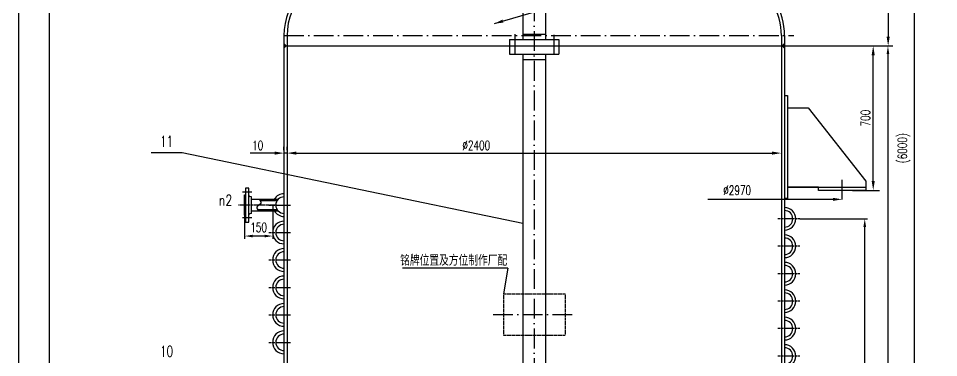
# Model space of a CAD drawing. Extents: x 14632 to 32728, y -7017 to 5619.
# Drawn here: x 14632 to 19099, y 470 to 2114 of the extents above; entities that cross this region are included whole.
import ezdxf
from ezdxf.enums import TextEntityAlignment as Align

# ---------------------------------------------------------------- set-up
doc = ezdxf.new("R2010")
doc.units = 0
doc.header["$LTSCALE"] = 8
for name, pattern in [('ACAD_ISO10W100', [18, 12, -3, 0, -3]), ('CENTER', [2, 1.25, -0.25, 0.25, -0.25]), ('DASHDOT', [1, 0.5, -0.25, 0, -0.25]), ('HIDDEN', [0.375, 0.25, -0.125])]:
    doc.linetypes.add(name, pattern=pattern)
for name, color, linetype in [('ACHSEN', 7, 'DASHDOT'), ('CEN', 2, 'CENTER'), ('HGJ', 1, 'Continuous'), ('HGJX', 2, 'CENTER'), ('hgjy', 7, 'Continuous'), ('K1', 4, 'Continuous'), ('tank', 1, 'Continuous'), ('tankx', 2, 'ACAD_ISO10W100'), ('tanky', 7, 'Continuous')]:
    doc.layers.add(name, color=color, linetype=linetype)
doc.styles.add('hzfs', font='simplex.shx', dxfattribs={"width": 0.7, "bigfont": 'hzfs.shx'})
doc.styles.get("Standard").update_dxf_attribs({"font": 'txt', "width": 0.7, "bigfont": 'hztxt.shx'})
doc.dimstyles.new('PVCAD$0', dxfattribs={"dimscale": 15, "dimtxt": 3, "dimasz": 3, "dimexe": 2, "dimexo": 1, "dimgap": 1, "dimtad": 1, "dimdec": 0, "dimzin": 0, "dimdsep": 46, "dimtxsty": 'hzfs', "dimcen": 2.5, "dimclrd": 4, "dimclre": 4, "dimadec": 0, "dimazin": 0, "dimtfac": 1, "dimtmove": 0, "dimatfit": 0, "dimfxl": 0, "dimarcsym": 0})
doc.dimstyles.get("Standard").update_dxf_attribs({"dimtxt": 0.18, "dimasz": 0.18, "dimexe": 0.18, "dimexo": 0.0625, "dimgap": 0.09, "dimtad": 0, "dimtih": 1, "dimtoh": 1, "dimdec": 4, "dimzin": 0, "dimdsep": 46, "dimtxsty": 'Standard', "dimcen": 0.09, "dimadec": 0, "dimazin": 0, "dimtfac": 1, "dimtdec": 4, "dimtofl": 0, "dimtmove": 0, "dimatfit": 3, "dimfxl": 0, "dimtolj": 1, "dimtzin": 0, "dimarcsym": 0})

# ---------------------------------------------------------------- blocks, each defined once
blk = doc.blocks.new('*D186')
at = {"color": 4, "lineweight": -2}
for p, q in [((18351.3, 1980.7), (18866.9, 1980.7)), ((18853.4, 1941.7), (18853.4, -780.3)), ((18303.7, -819.3), (18866.9, -819.3))]:
    blk.add_line(p, q, dxfattribs=at)
at = {"color": 4}
for points in [[(18846.9, 1941.7), (18859.9, 1941.7), (18853.4, 1980.7)], [(18846.9, -780.3), (18859.9, -780.3), (18853.4, -819.3)]]:
    blk.add_solid(points, dxfattribs=at)
at = {"layer": 'Defpoints', "color": 0}
for p in [(18351.3, 1980.7), (18303.7, -819.3), (18853.4, -819.3)]:
    blk.add_point(p, dxfattribs=at)
at = {"color": 7, "insert": (18811.4, 260.1), "char_height": 45, "attachment_point": 5, "rotation": 90, "style": 'hzfs'}
blk.add_mtext('\\A1;2800', dxfattribs=at)
blk = doc.blocks.new('*D188')
at = {"color": 4, "lineweight": -2}
for p, q in [((18425.2, 1142.7), (18754.3, 1142.7)), ((18740.8, -680.3), (18740.8, 1103.7)), ((18564.3, -719.3), (18754.3, -719.3))]:
    blk.add_line(p, q, dxfattribs=at)
at = {"color": 4}
for points in [[(18734.3, 1103.7), (18747.3, 1103.7), (18740.8, 1142.7)], [(18734.3, -680.3), (18747.3, -680.3), (18740.8, -719.3)]]:
    blk.add_solid(points, dxfattribs=at)
at = {"layer": 'Defpoints', "color": 0}
for p in [(18425.2, 1142.7), (18740.8, 1142.7), (18564.3, -719.3)]:
    blk.add_point(p, dxfattribs=at)
at = {"color": 7, "insert": (18698.8, 211.7), "char_height": 45, "attachment_point": 5, "rotation": 90, "style": 'hzfs'}
blk.add_mtext('\\A1;14X133=1862', dxfattribs=at)
blk = doc.blocks.new('*D198')
at = {"layer": 'ACHSEN', "color": 4, "linetype": 'ByBlock', "lineweight": -2}
for p, q in [((15936.3, 1525.9), (15936.3, 1431.1)), ((18336.3, 1525.9), (18336.3, 1431.1)), ((15981.3, 1461.1), (18291.3, 1461.1))]:
    blk.add_line(p, q, dxfattribs=at)
at = {"layer": 'ACHSEN', "color": 4, "linetype": 'ByBlock'}
for points in [[(15981.3, 1468.6), (15981.3, 1453.6), (15936.3, 1461.1)], [(18291.3, 1468.6), (18291.3, 1453.6), (18336.3, 1461.1)]]:
    blk.add_solid(points, dxfattribs=at)
at = {"layer": 'Defpoints', "color": 0, "linetype": 'ByBlock'}
for p in [(15936.3, 1540.9), (18336.3, 1540.9), (18336.3, 1461.1)]:
    blk.add_point(p, dxfattribs=at)
at = {"layer": 'ACHSEN', "color": 0, "linetype": 'ByBlock', "insert": (16854.7, 1498.6), "char_height": 45, "attachment_point": 5, "style": 'hzfs'}
blk.add_mtext('%%C2400', dxfattribs=at)
blk = doc.blocks.new('*D199')
at = {"color": 4, "lineweight": -2}
for p, q in [((18681.3, 1980.7), (18811.8, 1980.7)), ((18781.8, 1325.7), (18781.8, 1935.7)), ((18681.3, 1280.7), (18811.8, 1280.7))]:
    blk.add_line(p, q, dxfattribs=at)
at = {"color": 4}
for points in [[(18774.3, 1935.7), (18789.3, 1935.7), (18781.8, 1980.7)], [(18774.3, 1325.7), (18789.3, 1325.7), (18781.8, 1280.7)]]:
    blk.add_solid(points, dxfattribs=at)
at = {"layer": 'Defpoints', "color": 0}
for p in [(18666.3, 1980.7), (18781.8, 1980.7), (18666.3, 1280.7)]:
    blk.add_point(p, dxfattribs=at)
at = {"color": 0, "insert": (18744.3, 1630.7), "char_height": 45, "attachment_point": 5, "rotation": 90, "style": 'hzfs'}
blk.add_mtext('700', dxfattribs=at)
blk = doc.blocks.new('*D201')
at = {"layer": 'Defpoints', "color": 0}
for p in [(15730.2, 1209.2), (15866.3, 1209.2), (15730.2, 1059.2)]:
    blk.add_point(p, dxfattribs=at)
at = {"layer": 'hgjy', "color": 4, "lineweight": -2}
for p, q in [((15730.2, 1209.2), (15730.2, 1045.7)), ((15866.3, 1209.2), (15866.3, 1045.7)), ((15827.3, 1059.2), (15769.2, 1059.2))]:
    blk.add_line(p, q, dxfattribs=at)
at = {"layer": 'hgjy', "color": 4}
for points in [[(15769.2, 1065.7), (15769.2, 1052.7), (15730.2, 1059.2)], [(15827.3, 1065.7), (15827.3, 1052.7), (15866.3, 1059.2)]]:
    blk.add_solid(points, dxfattribs=at)
at = {"layer": 'hgjy', "color": 7, "insert": (15798.3, 1101.2), "char_height": 45, "attachment_point": 5, "style": 'hzfs'}
blk.add_mtext('\\A1;150', dxfattribs=at)
blk = doc.blocks.new('*D202')
at = {"color": 4, "lineweight": -2}
for p, q in [((15921.3, 1476.1), (15921.3, 1491.1)), ((15936.3, 1476.1), (15936.3, 1491.1)), ((15876.3, 1461.1), (15756.3, 1461.1)), ((15936.3, 1461.1), (15921.3, 1461.1)), ((15981.3, 1461.1), (16026.3, 1461.1))]:
    blk.add_line(p, q, dxfattribs=at)
at = {"color": 4}
for points in [[(15876.3, 1468.6), (15876.3, 1453.6), (15921.3, 1461.1)], [(15981.3, 1468.6), (15981.3, 1453.6), (15936.3, 1461.1)]]:
    blk.add_solid(points, dxfattribs=at)
at = {"layer": 'Defpoints', "color": 0}
for p in [(15921.3, 1461.1), (15921.3, 1461.1), (15936.3, 1461.1)]:
    blk.add_point(p, dxfattribs=at)
at = {"color": 0, "insert": (15793.8, 1498.6), "char_height": 45, "attachment_point": 5, "style": 'hzfs'}
blk.add_mtext('10', dxfattribs=at)
blk = doc.blocks.new('*D205')
at = {"color": 4, "lineweight": -2}
for p, q in [((18879.5, 4603.7), (19010.2, 4603.7)), ((18980.2, 4558.7), (18980.2, -1589.3)), ((17229.3, -1634.3), (19010.2, -1634.3))]:
    blk.add_line(p, q, dxfattribs=at)
at = {"color": 4}
for points in [[(18972.7, 4558.7), (18987.7, 4558.7), (18980.2, 4603.7)], [(18972.7, -1589.3), (18987.7, -1589.3), (18980.2, -1634.3)]]:
    blk.add_solid(points, dxfattribs=at)
at = {"layer": 'Defpoints', "color": 0}
for p in [(18864.5, 4603.7), (17214.3, -1634.3), (18980.2, -1634.3)]:
    blk.add_point(p, dxfattribs=at)
at = {"color": 0, "insert": (18930.9, 1484.7), "char_height": 45, "attachment_point": 5, "rotation": 90, "style": 'hzfs'}
blk.add_mtext('(6000)', dxfattribs=at)

msp = doc.modelspace()

# ---------------------------------------------------------------- linework, layer by layer
msp.add_line((14631.88523, 5597.50237), (14631.88523, -7017.49763))
msp.add_line((14631.88523, 5597.50237), (14631.88523, -7017.49763))
at = {"color": 4}
for p, q in [((18854.49643, 2593.92679), (18854.49643, 2025.7132)), ((18351.32114, 1980.7132), (18876.99643, 1980.7132)), ((18631.32114, 1250.7132), (18631.32114, 1267.01278)), ((18586.32114, 1237.01278), (17979.22542, 1237.01278))]:
    msp.add_line(p, q, dxfattribs=at)
at = {"color": 4, "linetype": 'ByBlock'}
msp.add_line((17337.29873, 2204.55857), (16941.04249, 2088.08517), dxfattribs=at)
msp.add_solid([(16982.10104, 2107.97097), (16986.33111, 2093.57978), (16941.04249, 2088.08517)], dxfattribs=at)
at = {"color": 4}
for points in [[(18846.99643, 2025.7132), (18861.99643, 2025.7132), (18854.49643, 1980.7132)], [(18586.32114, 1244.51278), (18586.32114, 1229.51278), (18631.32114, 1237.01278)]]:
    msp.add_solid(points, dxfattribs=at)
at = {"layer": 'CEN', "linetype": 'HIDDEN', "ltscale": 2}
msp.add_line((17286.32114, 779.34021), (17286.32114, 579.34021), dxfattribs=at)
at = {"layer": 'HGJ'}
for p, q in [((15730.23729, 1258.7132), (15734.23729, 1258.7132)), ((15730.23729, 1159.7132), (15730.23729, 1258.7132)), ((15734.23729, 1291.7132), (15734.23729, 1126.7132)), ((15750.23729, 1291.7132), (15734.23729, 1291.7132)), ((15750.23729, 1126.7132), (15750.23729, 1291.7132)), ((15764.23729, 1249.9532), (15754.7891, 1250.80354)), ((15764.23729, 1168.4732), (15764.23729, 1249.9532)), ((15764.23729, 1237.7132), (15893.25425, 1237.7132)), ((15805.05816, 1230.7132), (15887.59059, 1230.7132)), ((15764.23729, 1168.4732), (15754.7891, 1167.62287)), ((15764.23729, 1180.7132), (15893.25425, 1180.7132)), ((15793.3434, 1187.7132), (15887.59059, 1187.7132)), ((15734.23729, 1159.7132), (15730.23729, 1159.7132)), ((15734.23729, 1126.7132), (15750.23729, 1126.7132))]:
    msp.add_line(p, q, dxfattribs=at)
for centre, start, end in [((15755.23729, 1255.78341), 180, 264.85723544), ((15755.23729, 1162.64299), 95.14276456, 180)]:
    msp.add_arc(centre, 5, start, end, dxfattribs=at)
at = {"layer": 'HGJX'}
for p, q in [((15765.23729, 1271.7132), (15719.23729, 1271.7132)), ((15880.23729, 1209.2132), (15700.23729, 1209.2132)), ((15847.42656, 1209.2132), (15953.44807, 1209.2132)), ((15765.23729, 1146.7132), (15719.23729, 1146.7132)), ((18425.21571, 1142.7132), (18319.1942, 1142.7132)), ((15847.42656, 1076.2132), (15953.44807, 1076.2132)), ((18425.21571, 1009.7132), (18319.1942, 1009.7132)), ((15847.42656, 943.2132), (15953.44807, 943.2132)), ((18425.21571, 876.7132), (18319.1942, 876.7132)), ((15847.42656, 810.2132), (15953.44807, 810.2132)), ((18425.21571, 743.7132), (18319.1942, 743.7132)), ((15847.42656, 677.2132), (15953.44807, 677.2132)), ((18425.21571, 610.7132), (18319.1942, 610.7132)), ((15847.42656, 544.2132), (15953.44807, 544.2132)), ((18425.21571, 477.7132), (18319.1942, 477.7132))]:
    msp.add_line(p, q, dxfattribs=at)
at = {"layer": 'hgjy'}
for q in [(16497.34906, 903.08045), (16986.32114, 779.34021)]:
    msp.add_line((17007.27188, 903.08045), q, dxfattribs=at)
at = {"layer": 'hgjy', "linetype": 'HIDDEN', "ltscale": 2}
for p, q in [((16986.32114, 779.34021), (16986.32114, 579.34021)), ((16986.32114, 779.34021), (17286.32114, 779.34021)), ((16986.32114, 579.34021), (17286.32114, 579.34021))]:
    msp.add_line(p, q, dxfattribs=at)
at = {"layer": 'hgjy'}
msp.add_spline([(15799.20078, 1237.7132), (15809.20078, 1218.7132), (15789.20078, 1199.7132), (15799.20078, 1180.7132)], degree=3, dxfattribs=at)
at = {"layer": 'K1', "const_width": 6}
msp.add_lwpolyline([(14781.88523, -6867.49763), (14781.88523, 5222.50237), (23391.88523, 5222.50237), (23391.88523, -6867.49763)], close=True, dxfattribs=at)
msp.add_lwpolyline([(14781.88523, -6867.49763), (14781.88523, 5222.50237), (23391.88523, 5222.50237), (23391.88523, -6867.49763)], close=True, dxfattribs=at)
at = {"layer": 'tank'}
for p, q in [((17081.32114, 2823.8215), (17081.32114, 2011.7132)), ((17191.32114, 2824.78483), (17191.32114, 2011.7132)), ((17081.32114, 2095.92679), (17081.32114, 2011.7132)), ((17191.32114, 2095.92679), (17191.32114, 2011.7132)), ((15921.32114, 2030.7132), (15921.32114, -750.81159)), ((15936.32114, 2030.7132), (15936.32114, -759.47184)), ((17016.32114, 2011.7132), (17016.32114, 1940.7132)), ((17016.32114, 2011.7132), (17256.32114, 2011.7132)), ((17081.32114, 2037.7132), (17191.32114, 2037.7132)), ((17256.32114, 2011.7132), (17256.32114, 1940.7132)), ((18336.32114, 2030.7132), (18336.32114, 1198.2132)), ((18351.32114, 2030.7132), (18351.32114, 1198.2132)), ((15921.32114, 1980.7132), (17081.32114, 1980.7132)), ((17016.32114, 1980.7132), (17256.32114, 1980.7132)), ((17191.32114, 1980.7132), (18351.32114, 1980.7132)), ((17016.32114, 1940.7132), (17256.32114, 1940.7132)), ((17081.32114, 1940.7132), (17081.32114, 1096.70379)), ((17081.32114, 1940.7132), (17081.32114, 440.50357)), ((17191.32114, 1940.7132), (17191.32114, 1096.70379)), ((17191.32114, 1940.7132), (17191.32114, 440.50357)), ((17081.32114, 1914.7132), (17191.32114, 1914.7132)), ((18336.32114, 1430.7132), (18336.32114, 1010.54713)), ((18351.32114, 1430.7132), (18351.32114, 1010.54713)), ((18336.32114, 1010.54713), (18336.32114, -869.2868)), ((18351.32114, 1010.54713), (18351.32114, -869.2868))]:
    msp.add_line(p, q, dxfattribs=at)
for points in [[(18351.32114, 1740.7132), (18366.32114, 1740.7132), (18366.32114, 1240.7132), (18351.32114, 1240.7132)], [(18366.32114, 1680.7132), (18466.32114, 1680.7132), (18746.32114, 1325.7132), (18746.32114, 1295.7132), (18746.32114, 1280.7132), (18516.32114, 1280.7132), (18516.32114, 1295.7132), (18366.32114, 1295.7132), (18746.32114, 1295.7132)]]:
    msp.add_lwpolyline(points, dxfattribs=at)
for centre, radius, start, end in [((15921.32114, 1209.2132), 55, 90, 148.78962971), ((15921.32114, 1209.2132), 40, 90, 270), ((15921.32114, 1209.2132), 55, 211.21037029, 270), ((18351.32114, 1142.7132), 55, 270, 90), ((18351.32114, 1142.7132), 40, 270, 90), ((15921.32114, 1076.2132), 55, 90, 270), ((15921.32114, 1076.2132), 40, 90, 270), ((18351.32114, 1009.7132), 55, 270, 90), ((18351.32114, 1009.7132), 40, 270, 90), ((15921.32114, 943.2132), 55, 90, 270), ((15921.32114, 943.2132), 40, 90, 270), ((18351.32114, 876.7132), 55, 270, 90), ((18351.32114, 876.7132), 40, 270, 90), ((15921.32114, 810.2132), 55, 90, 270), ((15921.32114, 810.2132), 40, 90, 270), ((18351.32114, 743.7132), 55, 270, 90), ((18351.32114, 743.7132), 40, 270, 90), ((15921.32114, 677.2132), 55, 90, 270), ((15921.32114, 677.2132), 40, 90, 270), ((18351.32114, 610.7132), 55, 270, 90), ((18351.32114, 610.7132), 40, 270, 90), ((15921.32114, 544.2132), 55, 90, 270), ((15921.32114, 544.2132), 40, 90, 270), ((18351.32114, 477.7132), 55, 270, 90), ((18351.32114, 477.7132), 40, 270, 90)]:
    msp.add_arc(centre, radius, start, end, dxfattribs=at)
for major_axis, ratio, start_param, end_param in [((-1200, 0), 0.5, 5.487786477, 6.2831853072), ((-1215, 0), 0.5061728395, 5.519993973, 6.2831853072), ((-1200, 0), 0.5, 3.1415926536, 3.6907095677), ((-1215, 0), 0.5061728395, 3.1415926536, 3.7014373893)]:
    msp.add_ellipse((17136.32114, 2030.7132), major_axis=major_axis, ratio=ratio, start_param=start_param, end_param=end_param, dxfattribs=at)
at = {"layer": 'tankx'}
for p, q in [((17136.32114, 4645.75785), (17136.32114, -1682.03687)), ((15921.32114, 2030.7132), (18396.32114, 2030.7132)), ((17041.32114, 2037.73878), (17041.32114, 1923.12514)), ((17231.32114, 2034.55508), (17231.32114, 1926.30886)), ((18631.32114, 1235.7132), (18631.32114, 1340.7132)), ((16936.72449, 679.34021), (17337.70725, 679.34021))]:
    msp.add_line(p, q, dxfattribs=at)
at = {"layer": 'tanky'}
for p, q in [((15426.26716, 1462.1473), (15276.26716, 1462.1473)), ((17081.19004, 1120.83997), (15426.26716, 1462.1473))]:
    msp.add_line(p, q, dxfattribs=at)
for points in [[(15936.32114, 1980.7132), (15921.32114, 1995.7132), (15921.32114, 1965.7132)], [(18336.32114, 1980.7132), (18351.32114, 1995.7132), (18351.32114, 1965.7132)]]:
    msp.add_solid(points, dxfattribs=at)

# ---------------------------------------------------------------- texts
at = {"style": 'hzfs', "width": 0.7}
msp.add_text('%%c2970', height=45, dxfattribs=at).set_placement((18053.90638, 1258.65526))
at = {"color": 0, "style": 'hzfs', "width": 0.75}
msp.add_text('铭牌位置及方位制作厂配', height=52.5, dxfattribs=at).set_placement((16485.25589, 915.39718))
at = {"layer": 'hgjy', "style": 'hzfs', "width": 0.75}
msp.add_text('n2', height=52.5, dxfattribs=at).set_placement((15637.22531, 1232.73685), align=Align.MIDDLE)
at = {"layer": 'tanky', "style": 'hzfs', "width": 0.7}
for s, p in [('11', (15351.26716, 1492.1473)), ('10', (15351.26716, 474.6545))]:
    msp.add_text(s, height=52.5, dxfattribs=at).set_placement(p, align=Align.CENTER)

# ---------------------------------------------------------------- dimensions: what is measured, and where the dimension line sits
dim = msp.add_linear_dim(base=(18980.20572, -1634.2868), p1=(18864.49643, 4603.71616), p2=(17214.32114, -1634.2868), angle=90, text='(6000)', dimstyle='PVCAD$0')
dim.commit()
dim.dimension.update_dxf_attribs({"geometry": '*D205', "text_midpoint": (18930.92, 1484.71468)})
dim = msp.add_linear_dim(base=(18853.3613, -819.2868), p1=(18351.32114, 1980.7132), p2=(18303.69388, -819.2868), angle=90, dimstyle='Standard', override={"dimtxt": 45, "dimasz": 39, "dimexe": 13.5, "dimexo": 0, "dimgap": 19.5, "dimtad": 1, "dimtih": 0, "dimtoh": 0, "dimzin": 8, "dimtxsty": 'hzfs', "dimcen": 0, "dimclrd": 4, "dimclre": 4, "dimclrt": 7, "dimtfac": 0.7, "dimtofl": 1, "dimatfit": 2})
dim.commit()
dim.dimension.update_dxf_attribs({"geometry": '*D186', "text_midpoint": (18853.3613, 260.13168), "dimtype": 160})
dim = msp.add_linear_dim(base=(18781.8348, 1980.7132), p1=(18666.32114, 1280.7132), p2=(18666.32114, 1980.7132), angle=90, dimstyle='PVCAD$0')
dim.commit()
dim.dimension.update_dxf_attribs({"geometry": '*D199', "text_midpoint": (18781.8348, 1630.7132), "dimtype": 160})
dim = msp.add_linear_dim(base=(15921.32114, 1461.0838), p1=(15936.32114, 1461.0838), p2=(15921.32114, 1461.0838), text='10', dimstyle='PVCAD$0')
dim.commit()
dim.dimension.update_dxf_attribs({"geometry": '*D202', "text_midpoint": (15793.82114, 1498.5838)})
dim = msp.add_linear_dim(base=(18740.81229, 1142.7132), p1=(18564.25412, -719.2868), p2=(18425.21571, 1142.7132), angle=90, text='14X133=1862', dimstyle='Standard', override={"dimtxt": 45, "dimasz": 39, "dimexe": 13.5, "dimexo": 0, "dimgap": 19.5, "dimtad": 1, "dimtih": 0, "dimtoh": 0, "dimzin": 8, "dimtxsty": 'hzfs', "dimcen": 0, "dimclrd": 4, "dimclre": 4, "dimclrt": 7, "dimtfac": 0.7, "dimtofl": 1, "dimatfit": 2})
dim.commit()
dim.dimension.update_dxf_attribs({"geometry": '*D188', "text_midpoint": (18698.81229, 211.7132)})
at = {"layer": 'ACHSEN', "linetype": 'ByBlock'}
dim = msp.add_linear_dim(base=(18336.32114, 1461.0838), p1=(15936.32114, 1540.87325), p2=(18336.32114, 1540.87325), text='%%C<>', dimstyle='PVCAD$0', dxfattribs=at)
dim.commit()
dim.dimension.update_dxf_attribs({"geometry": '*D198', "text_midpoint": (16854.69507, 1461.0838), "dimtype": 160})
at = {"layer": 'hgjy'}
dim = msp.add_linear_dim(base=(15730.23729, 1059.17431), p1=(15866.32114, 1209.2132), p2=(15730.23729, 1209.2132), text='150', dimstyle='Standard', override={"dimtxt": 45, "dimasz": 39, "dimexe": 13.5, "dimexo": 0, "dimgap": 19.5, "dimtad": 1, "dimtih": 0, "dimtoh": 0, "dimzin": 8, "dimtxsty": 'hzfs', "dimcen": 0, "dimclrd": 4, "dimclre": 4, "dimclrt": 7, "dimtfac": 0.7, "dimtofl": 1, "dimatfit": 2}, dxfattribs=at)
dim.commit()
dim.dimension.update_dxf_attribs({"geometry": '*D201', "text_midpoint": (15798.27921, 1101.17431)})

doc.saveas('drawing.dxf')
